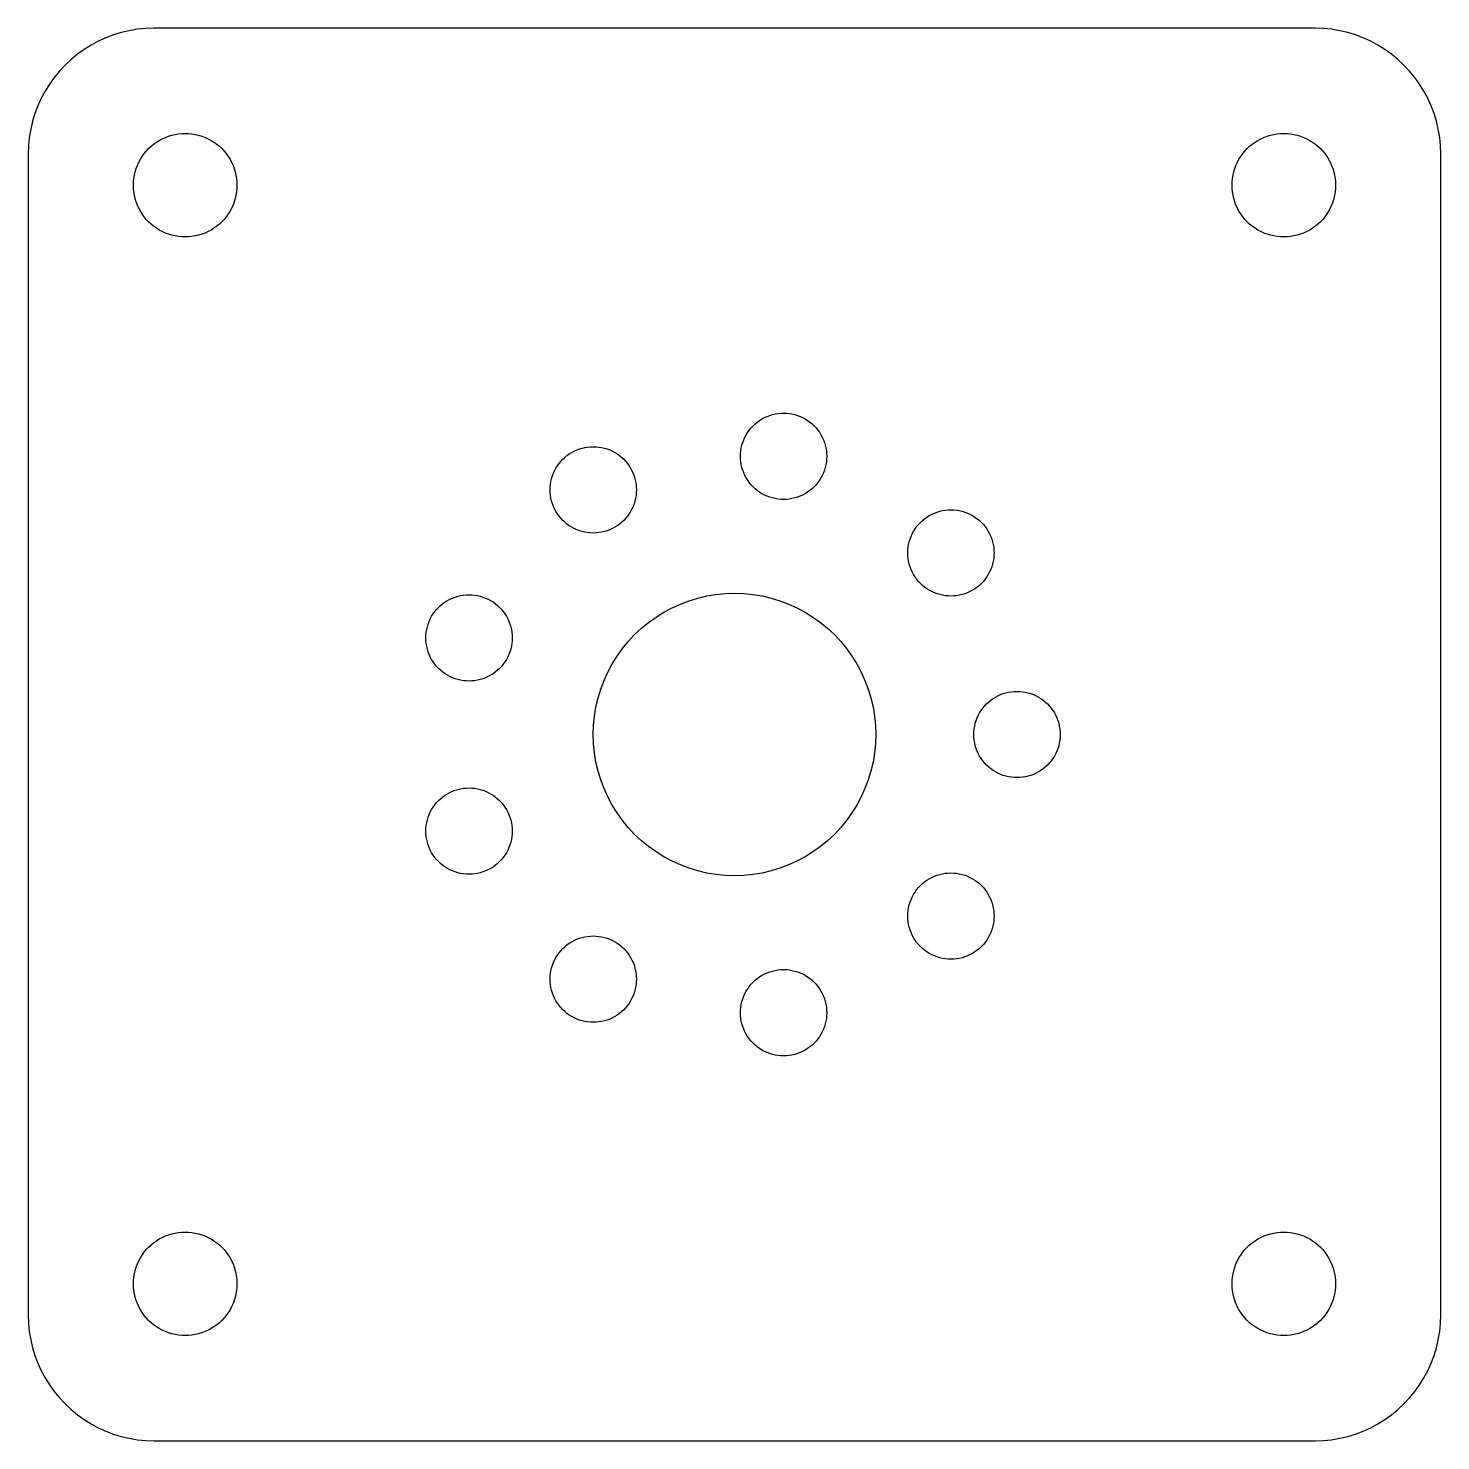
# Model space of a CAD drawing. Header units: millimetres. Extents: x -45 to 45, y -45 to 45.
import ezdxf

# ---------------------------------------------------------------- set-up
doc = ezdxf.new("R2010")
doc.units = ezdxf.units.MM

msp = doc.modelspace()

# ---------------------------------------------------------------- linework, layer by layer
at = {"layer": 'SCHNITT'}
for points in [[(37.523, -44.983), (38.044, -44.932), (38.561, -44.846), (39.071, -44.727), (39.572, -44.575), (40.061, -44.391), (40.538, -44.175), (41, -43.928), (41.445, -43.652), (41.87, -43.347), (42.275, -43.015), (42.657, -42.657), (43.015, -42.275), (43.347, -41.87), (43.652, -41.445), (43.928, -41), (44.175, -40.538), (44.391, -40.061), (44.575, -39.572), (44.727, -39.071), (44.846, -38.561), (44.932, -38.044), (44.983, -37.523), (45, -37), (45, 37), (44.983, 37.523), (44.932, 38.044), (44.846, 38.561), (44.727, 39.071), (44.575, 39.572), (44.391, 40.061), (44.175, 40.538), (43.928, 41), (43.652, 41.445), (43.347, 41.87), (43.015, 42.275), (42.657, 42.657), (42.275, 43.015), (41.87, 43.347), (41.445, 43.652), (41, 43.928), (40.538, 44.175), (40.061, 44.391), (39.572, 44.575), (39.071, 44.727), (38.561, 44.846), (38.044, 44.932), (37.523, 44.983), (37, 45), (-37, 45), (-37.523, 44.983), (-38.044, 44.932), (-38.561, 44.846), (-39.071, 44.727), (-39.572, 44.575), (-40.061, 44.391), (-40.538, 44.175), (-41, 43.928), (-41.445, 43.652), (-41.87, 43.347), (-42.275, 43.015), (-42.657, 42.657), (-43.015, 42.275), (-43.347, 41.87), (-43.652, 41.445), (-43.928, 41), (-44.175, 40.538), (-44.391, 40.061), (-44.575, 39.572), (-44.727, 39.071), (-44.846, 38.561), (-44.932, 38.044), (-44.983, 37.523), (-45, 37), (-45, -37), (-44.983, -37.523), (-44.932, -38.044), (-44.846, -38.561), (-44.727, -39.071), (-44.575, -39.572), (-44.391, -40.061), (-44.175, -40.538), (-43.928, -41), (-43.652, -41.445), (-43.347, -41.87), (-43.015, -42.275), (-42.657, -42.657), (-42.275, -43.015), (-41.87, -43.347), (-41.445, -43.652), (-41, -43.928), (-40.538, -44.175), (-40.061, -44.391), (-39.572, -44.575), (-39.071, -44.727), (-38.561, -44.846), (-38.044, -44.932), (-37.523, -44.983), (-37, -45), (37, -45)], [(-35.216, 31.707), (-35.431, 31.728), (-35.644, 31.763), (-35.854, 31.812), (-36.061, 31.875), (-36.263, 31.951), (-36.46, 32.04), (-36.65, 32.142), (-36.833, 32.256), (-37.009, 32.382), (-37.176, 32.519), (-37.333, 32.667), (-37.481, 32.824), (-37.618, 32.991), (-37.744, 33.167), (-37.858, 33.35), (-37.96, 33.54), (-38.049, 33.737), (-38.125, 33.939), (-38.188, 34.146), (-38.237, 34.356), (-38.272, 34.569), (-38.293, 34.784), (-38.3, 35), (-38.293, 35.216), (-38.272, 35.431), (-38.237, 35.644), (-38.188, 35.854), (-38.125, 36.061), (-38.049, 36.263), (-37.96, 36.46), (-37.858, 36.65), (-37.744, 36.833), (-37.618, 37.009), (-37.481, 37.176), (-37.333, 37.333), (-37.176, 37.481), (-37.009, 37.618), (-36.833, 37.744), (-36.65, 37.858), (-36.46, 37.96), (-36.263, 38.049), (-36.061, 38.125), (-35.854, 38.188), (-35.644, 38.237), (-35.431, 38.272), (-35.216, 38.293), (-35, 38.3), (-34.784, 38.293), (-34.569, 38.272), (-34.356, 38.237), (-34.146, 38.188), (-33.939, 38.125), (-33.737, 38.049), (-33.54, 37.96), (-33.35, 37.858), (-33.167, 37.744), (-32.991, 37.618), (-32.824, 37.481), (-32.667, 37.333), (-32.519, 37.176), (-32.382, 37.009), (-32.256, 36.833), (-32.142, 36.65), (-32.04, 36.46), (-31.951, 36.263), (-31.875, 36.061), (-31.812, 35.854), (-31.763, 35.644), (-31.728, 35.431), (-31.707, 35.216), (-31.7, 35), (-31.707, 34.784), (-31.728, 34.569), (-31.763, 34.356), (-31.812, 34.146), (-31.875, 33.939), (-31.951, 33.737), (-32.04, 33.54), (-32.142, 33.35), (-32.256, 33.167), (-32.382, 32.991), (-32.519, 32.824), (-32.667, 32.667), (-32.824, 32.519), (-32.991, 32.382), (-33.167, 32.256), (-33.35, 32.142), (-33.54, 32.04), (-33.737, 31.951), (-33.939, 31.875), (-34.146, 31.812), (-34.356, 31.763), (-34.569, 31.728), (-34.784, 31.707), (-35, 31.7)], [(34.784, 31.707), (34.569, 31.728), (34.356, 31.763), (34.146, 31.812), (33.939, 31.875), (33.737, 31.951), (33.54, 32.04), (33.35, 32.142), (33.167, 32.256), (32.991, 32.382), (32.824, 32.519), (32.667, 32.667), (32.519, 32.824), (32.382, 32.991), (32.256, 33.167), (32.142, 33.35), (32.04, 33.54), (31.951, 33.737), (31.875, 33.939), (31.812, 34.146), (31.763, 34.356), (31.728, 34.569), (31.707, 34.784), (31.7, 35), (31.707, 35.216), (31.728, 35.431), (31.763, 35.644), (31.812, 35.854), (31.875, 36.061), (31.951, 36.263), (32.04, 36.46), (32.142, 36.65), (32.256, 36.833), (32.382, 37.009), (32.519, 37.176), (32.667, 37.333), (32.824, 37.481), (32.991, 37.618), (33.167, 37.744), (33.35, 37.858), (33.54, 37.96), (33.737, 38.049), (33.939, 38.125), (34.146, 38.188), (34.356, 38.237), (34.569, 38.272), (34.784, 38.293), (35, 38.3), (35.216, 38.293), (35.431, 38.272), (35.644, 38.237), (35.854, 38.188), (36.061, 38.125), (36.263, 38.049), (36.46, 37.96), (36.65, 37.858), (36.833, 37.744), (37.009, 37.618), (37.176, 37.481), (37.333, 37.333), (37.481, 37.176), (37.618, 37.009), (37.744, 36.833), (37.858, 36.65), (37.96, 36.46), (38.049, 36.263), (38.125, 36.061), (38.188, 35.854), (38.237, 35.644), (38.272, 35.431), (38.293, 35.216), (38.3, 35), (38.293, 34.784), (38.272, 34.569), (38.237, 34.356), (38.188, 34.146), (38.125, 33.939), (38.049, 33.737), (37.96, 33.54), (37.858, 33.35), (37.744, 33.167), (37.618, 32.991), (37.481, 32.824), (37.333, 32.667), (37.176, 32.519), (37.009, 32.382), (36.833, 32.256), (36.65, 32.142), (36.46, 32.04), (36.263, 31.951), (36.061, 31.875), (35.854, 31.812), (35.644, 31.763), (35.431, 31.728), (35.216, 31.707), (35, 31.7)], [(2.946, 14.982), (2.767, 15), (2.589, 15.029), (2.414, 15.07), (2.242, 15.122), (2.073, 15.186), (1.909, 15.26), (1.751, 15.345), (1.598, 15.44), (1.452, 15.545), (1.312, 15.659), (1.181, 15.782), (1.058, 15.913), (0.944, 16.052), (0.839, 16.199), (0.744, 16.352), (0.659, 16.51), (0.585, 16.674), (0.522, 16.843), (0.469, 17.015), (0.429, 17.19), (0.399, 17.368), (0.382, 17.547), (0.376, 17.727), (0.382, 17.906), (0.399, 18.085), (0.429, 18.263), (0.469, 18.438), (0.522, 18.61), (0.585, 18.779), (0.659, 18.943), (0.744, 19.102), (0.839, 19.254), (0.944, 19.401), (1.058, 19.54), (1.181, 19.671), (1.312, 19.794), (1.452, 19.908), (1.598, 20.013), (1.751, 20.108), (1.909, 20.193), (2.073, 20.267), (2.242, 20.331), (2.414, 20.383), (2.589, 20.424), (2.767, 20.453), (2.946, 20.471), (3.126, 20.477), (3.306, 20.471), (3.485, 20.453), (3.662, 20.424), (3.837, 20.383), (4.01, 20.331), (4.178, 20.267), (4.342, 20.193), (4.501, 20.108), (4.653, 20.013), (4.8, 19.908), (4.939, 19.794), (5.07, 19.671), (5.193, 19.54), (5.307, 19.401), (5.412, 19.254), (5.507, 19.102), (5.592, 18.943), (5.666, 18.779), (5.73, 18.61), (5.782, 18.438), (5.823, 18.263), (5.852, 18.085), (5.87, 17.906), (5.876, 17.727), (5.87, 17.547), (5.852, 17.368), (5.823, 17.19), (5.782, 17.015), (5.73, 16.843), (5.666, 16.674), (5.592, 16.51), (5.507, 16.352), (5.412, 16.199), (5.307, 16.052), (5.193, 15.913), (5.07, 15.782), (4.939, 15.659), (4.8, 15.545), (4.653, 15.44), (4.501, 15.345), (4.342, 15.26), (4.178, 15.186), (4.01, 15.122), (3.837, 15.07), (3.662, 15.029), (3.485, 15), (3.306, 14.982), (3.126, 14.977)], [(-9.18, 12.844), (-9.359, 12.862), (-9.536, 12.891), (-9.712, 12.932), (-9.884, 12.984), (-10.052, 13.048), (-10.216, 13.122), (-10.375, 13.207), (-10.528, 13.302), (-10.674, 13.407), (-10.813, 13.521), (-10.945, 13.644), (-11.068, 13.775), (-11.182, 13.914), (-11.287, 14.061), (-11.382, 14.213), (-11.466, 14.372), (-11.541, 14.536), (-11.604, 14.704), (-11.656, 14.877), (-11.697, 15.052), (-11.726, 15.23), (-11.744, 15.409), (-11.75, 15.588), (-11.744, 15.768), (-11.726, 15.947), (-11.697, 16.125), (-11.656, 16.3), (-11.604, 16.472), (-11.541, 16.641), (-11.466, 16.805), (-11.382, 16.963), (-11.287, 17.116), (-11.182, 17.263), (-11.068, 17.402), (-10.945, 17.533), (-10.813, 17.656), (-10.674, 17.77), (-10.528, 17.875), (-10.375, 17.97), (-10.216, 18.055), (-10.052, 18.129), (-9.884, 18.193), (-9.712, 18.245), (-9.536, 18.286), (-9.359, 18.315), (-9.18, 18.333), (-9, 18.338), (-8.82, 18.333), (-8.641, 18.315), (-8.464, 18.286), (-8.288, 18.245), (-8.116, 18.193), (-7.948, 18.129), (-7.784, 18.055), (-7.625, 17.97), (-7.472, 17.875), (-7.326, 17.77), (-7.187, 17.656), (-7.055, 17.533), (-6.932, 17.402), (-6.818, 17.263), (-6.713, 17.116), (-6.618, 16.963), (-6.534, 16.805), (-6.459, 16.641), (-6.396, 16.472), (-6.344, 16.3), (-6.303, 16.125), (-6.274, 15.947), (-6.256, 15.768), (-6.25, 15.588), (-6.256, 15.409), (-6.274, 15.23), (-6.303, 15.052), (-6.344, 14.877), (-6.396, 14.704), (-6.459, 14.536), (-6.534, 14.372), (-6.618, 14.213), (-6.713, 14.061), (-6.818, 13.914), (-6.932, 13.775), (-7.055, 13.644), (-7.187, 13.521), (-7.326, 13.407), (-7.472, 13.302), (-7.625, 13.207), (-7.784, 13.122), (-7.948, 13.048), (-8.116, 12.984), (-8.288, 12.932), (-8.464, 12.891), (-8.641, 12.862), (-8.82, 12.844), (-9, 12.838)], [(13.609, 8.826), (13.43, 8.844), (13.252, 8.873), (13.077, 8.914), (12.905, 8.966), (12.736, 9.03), (12.573, 9.104), (12.414, 9.189), (12.261, 9.284), (12.115, 9.388), (11.976, 9.503), (11.844, 9.626), (11.721, 9.757), (11.607, 9.896), (11.502, 10.042), (11.407, 10.195), (11.322, 10.354), (11.248, 10.518), (11.185, 10.686), (11.133, 10.858), (11.092, 11.034), (11.062, 11.211), (11.045, 11.39), (11.039, 11.57), (11.045, 11.75), (11.062, 11.929), (11.092, 12.107), (11.133, 12.282), (11.185, 12.454), (11.248, 12.623), (11.322, 12.786), (11.407, 12.945), (11.502, 13.098), (11.607, 13.244), (11.721, 13.383), (11.844, 13.515), (11.976, 13.638), (12.115, 13.752), (12.261, 13.857), (12.414, 13.952), (12.573, 14.037), (12.736, 14.111), (12.905, 14.174), (13.077, 14.226), (13.252, 14.267), (13.43, 14.297), (13.609, 14.314), (13.789, 14.32), (13.969, 14.314), (14.148, 14.297), (14.325, 14.267), (14.501, 14.226), (14.673, 14.174), (14.841, 14.111), (15.005, 14.037), (15.164, 13.952), (15.317, 13.857), (15.463, 13.752), (15.602, 13.638), (15.733, 13.515), (15.856, 13.383), (15.971, 13.244), (16.075, 13.098), (16.17, 12.945), (16.255, 12.786), (16.329, 12.623), (16.393, 12.454), (16.445, 12.282), (16.486, 12.107), (16.515, 11.929), (16.533, 11.75), (16.539, 11.57), (16.533, 11.39), (16.515, 11.211), (16.486, 11.034), (16.445, 10.858), (16.393, 10.686), (16.329, 10.518), (16.255, 10.354), (16.17, 10.195), (16.075, 10.042), (15.971, 9.896), (15.856, 9.757), (15.733, 9.626), (15.602, 9.503), (15.463, 9.388), (15.317, 9.284), (15.164, 9.189), (15.005, 9.104), (14.841, 9.03), (14.673, 8.966), (14.501, 8.914), (14.325, 8.873), (14.148, 8.844), (13.969, 8.826), (13.789, 8.82)], [(-0.589, -8.981), (-1.175, -8.923), (-1.756, -8.827), (-2.329, -8.693), (-2.893, -8.522), (-3.444, -8.315), (-3.981, -8.072), (-4.5, -7.794), (-5, -7.483), (-5.479, -7.14), (-5.934, -6.767), (-6.364, -6.364), (-6.767, -5.934), (-7.14, -5.479), (-7.483, -5), (-7.794, -4.5), (-8.072, -3.981), (-8.315, -3.444), (-8.522, -2.893), (-8.693, -2.329), (-8.827, -1.756), (-8.923, -1.175), (-8.981, -0.589), (-9, 0), (-8.981, 0.589), (-8.923, 1.175), (-8.827, 1.756), (-8.693, 2.329), (-8.522, 2.893), (-8.315, 3.444), (-8.072, 3.981), (-7.794, 4.5), (-7.483, 5), (-7.14, 5.479), (-6.767, 5.934), (-6.364, 6.364), (-5.934, 6.767), (-5.479, 7.14), (-5, 7.483), (-4.5, 7.794), (-3.981, 8.072), (-3.444, 8.315), (-2.893, 8.522), (-2.329, 8.693), (-1.756, 8.827), (-1.175, 8.923), (-0.589, 8.981), (0, 9), (0.589, 8.981), (1.175, 8.923), (1.756, 8.827), (2.329, 8.693), (2.893, 8.522), (3.444, 8.315), (3.981, 8.072), (4.5, 7.794), (5, 7.483), (5.479, 7.14), (5.934, 6.767), (6.364, 6.364), (6.767, 5.934), (7.14, 5.479), (7.483, 5), (7.794, 4.5), (8.072, 3.981), (8.315, 3.444), (8.522, 2.893), (8.693, 2.329), (8.827, 1.756), (8.923, 1.175), (8.981, 0.589), (9, 0), (8.981, -0.589), (8.923, -1.175), (8.827, -1.756), (8.693, -2.329), (8.522, -2.893), (8.315, -3.444), (8.072, -3.981), (7.794, -4.5), (7.483, -5), (7.14, -5.479), (6.767, -5.934), (6.364, -6.364), (5.934, -6.767), (5.479, -7.14), (5, -7.483), (4.5, -7.794), (3.981, -8.072), (3.444, -8.315), (2.893, -8.522), (2.329, -8.693), (1.756, -8.827), (1.175, -8.923), (0.589, -8.981), (0, -9)], [(-17.094, 3.412), (-17.273, 3.43), (-17.451, 3.459), (-17.626, 3.5), (-17.798, 3.552), (-17.967, 3.616), (-18.131, 3.69), (-18.289, 3.775), (-18.442, 3.87), (-18.589, 3.975), (-18.728, 4.089), (-18.859, 4.212), (-18.982, 4.343), (-19.096, 4.482), (-19.201, 4.629), (-19.296, 4.781), (-19.381, 4.94), (-19.455, 5.104), (-19.519, 5.272), (-19.571, 5.445), (-19.612, 5.62), (-19.641, 5.797), (-19.659, 5.977), (-19.664, 6.156), (-19.659, 6.336), (-19.641, 6.515), (-19.612, 6.693), (-19.571, 6.868), (-19.519, 7.04), (-19.455, 7.209), (-19.381, 7.373), (-19.296, 7.531), (-19.201, 7.684), (-19.096, 7.83), (-18.982, 7.97), (-18.859, 8.101), (-18.728, 8.224), (-18.589, 8.338), (-18.442, 8.443), (-18.289, 8.538), (-18.131, 8.623), (-17.967, 8.697), (-17.798, 8.76), (-17.626, 8.813), (-17.451, 8.854), (-17.273, 8.883), (-17.094, 8.9), (-16.914, 8.906), (-16.735, 8.9), (-16.556, 8.883), (-16.378, 8.854), (-16.203, 8.813), (-16.031, 8.76), (-15.862, 8.697), (-15.698, 8.623), (-15.539, 8.538), (-15.387, 8.443), (-15.24, 8.338), (-15.101, 8.224), (-14.97, 8.101), (-14.847, 7.97), (-14.733, 7.83), (-14.628, 7.684), (-14.533, 7.531), (-14.448, 7.373), (-14.374, 7.209), (-14.31, 7.04), (-14.258, 6.868), (-14.217, 6.693), (-14.188, 6.515), (-14.17, 6.336), (-14.164, 6.156), (-14.17, 5.977), (-14.188, 5.797), (-14.217, 5.62), (-14.258, 5.445), (-14.31, 5.272), (-14.374, 5.104), (-14.448, 4.94), (-14.533, 4.781), (-14.628, 4.629), (-14.733, 4.482), (-14.847, 4.343), (-14.97, 4.212), (-15.101, 4.089), (-15.24, 3.975), (-15.387, 3.87), (-15.539, 3.775), (-15.698, 3.69), (-15.862, 3.616), (-16.031, 3.552), (-16.203, 3.5), (-16.378, 3.459), (-16.556, 3.43), (-16.735, 3.412), (-16.914, 3.406)], [(17.82, -2.744), (17.641, -2.726), (17.464, -2.697), (17.288, -2.656), (17.116, -2.604), (16.948, -2.541), (16.784, -2.466), (16.625, -2.382), (16.472, -2.287), (16.326, -2.182), (16.187, -2.068), (16.055, -1.945), (15.932, -1.813), (15.818, -1.674), (15.713, -1.528), (15.618, -1.375), (15.534, -1.216), (15.459, -1.052), (15.396, -0.884), (15.344, -0.712), (15.303, -0.536), (15.274, -0.359), (15.256, -0.18), (15.25, 0), (15.256, 0.18), (15.274, 0.359), (15.303, 0.536), (15.344, 0.712), (15.396, 0.884), (15.459, 1.052), (15.534, 1.216), (15.618, 1.375), (15.713, 1.528), (15.818, 1.674), (15.932, 1.813), (16.055, 1.945), (16.187, 2.068), (16.326, 2.182), (16.472, 2.287), (16.625, 2.382), (16.784, 2.466), (16.948, 2.541), (17.116, 2.604), (17.288, 2.656), (17.464, 2.697), (17.641, 2.726), (17.82, 2.744), (18, 2.75), (18.18, 2.744), (18.359, 2.726), (18.536, 2.697), (18.712, 2.656), (18.884, 2.604), (19.052, 2.541), (19.216, 2.466), (19.375, 2.382), (19.528, 2.287), (19.674, 2.182), (19.813, 2.068), (19.945, 1.945), (20.068, 1.813), (20.182, 1.674), (20.287, 1.528), (20.382, 1.375), (20.466, 1.216), (20.541, 1.052), (20.604, 0.884), (20.656, 0.712), (20.697, 0.536), (20.726, 0.359), (20.744, 0.18), (20.75, 0), (20.744, -0.18), (20.726, -0.359), (20.697, -0.536), (20.656, -0.712), (20.604, -0.884), (20.541, -1.052), (20.466, -1.216), (20.382, -1.375), (20.287, -1.528), (20.182, -1.674), (20.068, -1.813), (19.945, -1.945), (19.813, -2.068), (19.674, -2.182), (19.528, -2.287), (19.375, -2.382), (19.216, -2.466), (19.052, -2.541), (18.884, -2.604), (18.712, -2.656), (18.536, -2.697), (18.359, -2.726), (18.18, -2.744), (18, -2.75)], [(-17.094, -8.9), (-17.273, -8.883), (-17.451, -8.854), (-17.626, -8.813), (-17.798, -8.76), (-17.967, -8.697), (-18.131, -8.623), (-18.289, -8.538), (-18.442, -8.443), (-18.589, -8.338), (-18.728, -8.224), (-18.859, -8.101), (-18.982, -7.97), (-19.096, -7.83), (-19.201, -7.684), (-19.296, -7.531), (-19.381, -7.373), (-19.455, -7.209), (-19.519, -7.04), (-19.571, -6.868), (-19.612, -6.693), (-19.641, -6.515), (-19.659, -6.336), (-19.664, -6.156), (-19.659, -5.977), (-19.641, -5.797), (-19.612, -5.62), (-19.571, -5.445), (-19.519, -5.272), (-19.455, -5.104), (-19.381, -4.94), (-19.296, -4.781), (-19.201, -4.629), (-19.096, -4.482), (-18.982, -4.343), (-18.859, -4.212), (-18.728, -4.089), (-18.589, -3.975), (-18.442, -3.87), (-18.289, -3.775), (-18.131, -3.69), (-17.967, -3.616), (-17.798, -3.552), (-17.626, -3.5), (-17.451, -3.459), (-17.273, -3.43), (-17.094, -3.412), (-16.914, -3.406), (-16.735, -3.412), (-16.556, -3.43), (-16.378, -3.459), (-16.203, -3.5), (-16.031, -3.552), (-15.862, -3.616), (-15.698, -3.69), (-15.539, -3.775), (-15.387, -3.87), (-15.24, -3.975), (-15.101, -4.089), (-14.97, -4.212), (-14.847, -4.343), (-14.733, -4.482), (-14.628, -4.629), (-14.533, -4.781), (-14.448, -4.94), (-14.374, -5.104), (-14.31, -5.272), (-14.258, -5.445), (-14.217, -5.62), (-14.188, -5.797), (-14.17, -5.977), (-14.164, -6.156), (-14.17, -6.336), (-14.188, -6.515), (-14.217, -6.693), (-14.258, -6.868), (-14.31, -7.04), (-14.374, -7.209), (-14.448, -7.373), (-14.533, -7.531), (-14.628, -7.684), (-14.733, -7.83), (-14.847, -7.97), (-14.97, -8.101), (-15.101, -8.224), (-15.24, -8.338), (-15.387, -8.443), (-15.539, -8.538), (-15.698, -8.623), (-15.862, -8.697), (-16.031, -8.76), (-16.203, -8.813), (-16.378, -8.854), (-16.556, -8.883), (-16.735, -8.9), (-16.914, -8.906)], [(13.609, -14.314), (13.43, -14.297), (13.252, -14.267), (13.077, -14.226), (12.905, -14.174), (12.736, -14.111), (12.573, -14.037), (12.414, -13.952), (12.261, -13.857), (12.115, -13.752), (11.976, -13.638), (11.844, -13.515), (11.721, -13.383), (11.607, -13.244), (11.502, -13.098), (11.407, -12.945), (11.322, -12.786), (11.248, -12.623), (11.185, -12.454), (11.133, -12.282), (11.092, -12.107), (11.062, -11.929), (11.045, -11.75), (11.039, -11.57), (11.045, -11.39), (11.062, -11.211), (11.092, -11.034), (11.133, -10.858), (11.185, -10.686), (11.248, -10.518), (11.322, -10.354), (11.407, -10.195), (11.502, -10.042), (11.607, -9.896), (11.721, -9.757), (11.844, -9.626), (11.976, -9.503), (12.115, -9.388), (12.261, -9.284), (12.414, -9.189), (12.573, -9.104), (12.736, -9.03), (12.905, -8.966), (13.077, -8.914), (13.252, -8.873), (13.43, -8.844), (13.609, -8.826), (13.789, -8.82), (13.969, -8.826), (14.148, -8.844), (14.325, -8.873), (14.501, -8.914), (14.673, -8.966), (14.841, -9.03), (15.005, -9.104), (15.164, -9.189), (15.317, -9.284), (15.463, -9.388), (15.602, -9.503), (15.733, -9.626), (15.856, -9.757), (15.971, -9.896), (16.075, -10.042), (16.17, -10.195), (16.255, -10.354), (16.329, -10.518), (16.393, -10.686), (16.445, -10.858), (16.486, -11.034), (16.515, -11.211), (16.533, -11.39), (16.539, -11.57), (16.533, -11.75), (16.515, -11.929), (16.486, -12.107), (16.445, -12.282), (16.393, -12.454), (16.329, -12.623), (16.255, -12.786), (16.17, -12.945), (16.075, -13.098), (15.971, -13.244), (15.856, -13.383), (15.733, -13.515), (15.602, -13.638), (15.463, -13.752), (15.317, -13.857), (15.164, -13.952), (15.005, -14.037), (14.841, -14.111), (14.673, -14.174), (14.501, -14.226), (14.325, -14.267), (14.148, -14.297), (13.969, -14.314), (13.789, -14.32)], [(-9.18, -18.333), (-9.359, -18.315), (-9.536, -18.286), (-9.712, -18.245), (-9.884, -18.193), (-10.052, -18.129), (-10.216, -18.055), (-10.375, -17.97), (-10.528, -17.875), (-10.674, -17.77), (-10.813, -17.656), (-10.945, -17.533), (-11.068, -17.402), (-11.182, -17.263), (-11.287, -17.116), (-11.382, -16.963), (-11.466, -16.805), (-11.541, -16.641), (-11.604, -16.472), (-11.656, -16.3), (-11.697, -16.125), (-11.726, -15.947), (-11.744, -15.768), (-11.75, -15.588), (-11.744, -15.409), (-11.726, -15.23), (-11.697, -15.052), (-11.656, -14.877), (-11.604, -14.704), (-11.541, -14.536), (-11.466, -14.372), (-11.382, -14.213), (-11.287, -14.061), (-11.182, -13.914), (-11.068, -13.775), (-10.945, -13.644), (-10.813, -13.521), (-10.674, -13.407), (-10.528, -13.302), (-10.375, -13.207), (-10.216, -13.122), (-10.052, -13.048), (-9.884, -12.984), (-9.712, -12.932), (-9.536, -12.891), (-9.359, -12.862), (-9.18, -12.844), (-9, -12.838), (-8.82, -12.844), (-8.641, -12.862), (-8.464, -12.891), (-8.288, -12.932), (-8.116, -12.984), (-7.948, -13.048), (-7.784, -13.122), (-7.625, -13.207), (-7.472, -13.302), (-7.326, -13.407), (-7.187, -13.521), (-7.055, -13.644), (-6.932, -13.775), (-6.818, -13.914), (-6.713, -14.061), (-6.618, -14.213), (-6.534, -14.372), (-6.459, -14.536), (-6.396, -14.704), (-6.344, -14.877), (-6.303, -15.052), (-6.274, -15.23), (-6.256, -15.409), (-6.25, -15.588), (-6.256, -15.768), (-6.274, -15.947), (-6.303, -16.125), (-6.344, -16.3), (-6.396, -16.472), (-6.459, -16.641), (-6.534, -16.805), (-6.618, -16.963), (-6.713, -17.116), (-6.818, -17.263), (-6.932, -17.402), (-7.055, -17.533), (-7.187, -17.656), (-7.326, -17.77), (-7.472, -17.875), (-7.625, -17.97), (-7.784, -18.055), (-7.948, -18.129), (-8.116, -18.193), (-8.288, -18.245), (-8.464, -18.286), (-8.641, -18.315), (-8.82, -18.333), (-9, -18.338)], [(2.946, -20.471), (2.767, -20.453), (2.589, -20.424), (2.414, -20.383), (2.242, -20.331), (2.073, -20.267), (1.909, -20.193), (1.751, -20.108), (1.598, -20.013), (1.452, -19.908), (1.312, -19.794), (1.181, -19.671), (1.058, -19.54), (0.944, -19.401), (0.839, -19.254), (0.744, -19.102), (0.659, -18.943), (0.585, -18.779), (0.522, -18.61), (0.469, -18.438), (0.429, -18.263), (0.399, -18.085), (0.382, -17.906), (0.376, -17.727), (0.382, -17.547), (0.399, -17.368), (0.429, -17.19), (0.469, -17.015), (0.522, -16.843), (0.585, -16.674), (0.659, -16.51), (0.744, -16.352), (0.839, -16.199), (0.944, -16.052), (1.058, -15.913), (1.181, -15.782), (1.312, -15.659), (1.452, -15.545), (1.598, -15.44), (1.751, -15.345), (1.909, -15.26), (2.073, -15.186), (2.242, -15.122), (2.414, -15.07), (2.589, -15.029), (2.767, -15), (2.946, -14.982), (3.126, -14.977), (3.306, -14.982), (3.485, -15), (3.662, -15.029), (3.837, -15.07), (4.01, -15.122), (4.178, -15.186), (4.342, -15.26), (4.501, -15.345), (4.653, -15.44), (4.8, -15.545), (4.939, -15.659), (5.07, -15.782), (5.193, -15.913), (5.307, -16.052), (5.412, -16.199), (5.507, -16.352), (5.592, -16.51), (5.666, -16.674), (5.73, -16.843), (5.782, -17.015), (5.823, -17.19), (5.852, -17.368), (5.87, -17.547), (5.876, -17.727), (5.87, -17.906), (5.852, -18.085), (5.823, -18.263), (5.782, -18.438), (5.73, -18.61), (5.666, -18.779), (5.592, -18.943), (5.507, -19.102), (5.412, -19.254), (5.307, -19.401), (5.193, -19.54), (5.07, -19.671), (4.939, -19.794), (4.8, -19.908), (4.653, -20.013), (4.501, -20.108), (4.342, -20.193), (4.178, -20.267), (4.01, -20.331), (3.837, -20.383), (3.662, -20.424), (3.485, -20.453), (3.306, -20.471), (3.126, -20.477)], [(-35.216, -38.293), (-35.431, -38.272), (-35.644, -38.237), (-35.854, -38.188), (-36.061, -38.125), (-36.263, -38.049), (-36.46, -37.96), (-36.65, -37.858), (-36.833, -37.744), (-37.009, -37.618), (-37.176, -37.481), (-37.333, -37.333), (-37.481, -37.176), (-37.618, -37.009), (-37.744, -36.833), (-37.858, -36.65), (-37.96, -36.46), (-38.049, -36.263), (-38.125, -36.061), (-38.188, -35.854), (-38.237, -35.644), (-38.272, -35.431), (-38.293, -35.216), (-38.3, -35), (-38.293, -34.784), (-38.272, -34.569), (-38.237, -34.356), (-38.188, -34.146), (-38.125, -33.939), (-38.049, -33.737), (-37.96, -33.54), (-37.858, -33.35), (-37.744, -33.167), (-37.618, -32.991), (-37.481, -32.824), (-37.333, -32.667), (-37.176, -32.519), (-37.009, -32.382), (-36.833, -32.256), (-36.65, -32.142), (-36.46, -32.04), (-36.263, -31.951), (-36.061, -31.875), (-35.854, -31.812), (-35.644, -31.763), (-35.431, -31.728), (-35.216, -31.707), (-35, -31.7), (-34.784, -31.707), (-34.569, -31.728), (-34.356, -31.763), (-34.146, -31.812), (-33.939, -31.875), (-33.737, -31.951), (-33.54, -32.04), (-33.35, -32.142), (-33.167, -32.256), (-32.991, -32.382), (-32.824, -32.519), (-32.667, -32.667), (-32.519, -32.824), (-32.382, -32.991), (-32.256, -33.167), (-32.142, -33.35), (-32.04, -33.54), (-31.951, -33.737), (-31.875, -33.939), (-31.812, -34.146), (-31.763, -34.356), (-31.728, -34.569), (-31.707, -34.784), (-31.7, -35), (-31.707, -35.216), (-31.728, -35.431), (-31.763, -35.644), (-31.812, -35.854), (-31.875, -36.061), (-31.951, -36.263), (-32.04, -36.46), (-32.142, -36.65), (-32.256, -36.833), (-32.382, -37.009), (-32.519, -37.176), (-32.667, -37.333), (-32.824, -37.481), (-32.991, -37.618), (-33.167, -37.744), (-33.35, -37.858), (-33.54, -37.96), (-33.737, -38.049), (-33.939, -38.125), (-34.146, -38.188), (-34.356, -38.237), (-34.569, -38.272), (-34.784, -38.293), (-35, -38.3)], [(34.784, -38.293), (34.569, -38.272), (34.356, -38.237), (34.146, -38.188), (33.939, -38.125), (33.737, -38.049), (33.54, -37.96), (33.35, -37.858), (33.167, -37.744), (32.991, -37.618), (32.824, -37.481), (32.667, -37.333), (32.519, -37.176), (32.382, -37.009), (32.256, -36.833), (32.142, -36.65), (32.04, -36.46), (31.951, -36.263), (31.875, -36.061), (31.812, -35.854), (31.763, -35.644), (31.728, -35.431), (31.707, -35.216), (31.7, -35), (31.707, -34.784), (31.728, -34.569), (31.763, -34.356), (31.812, -34.146), (31.875, -33.939), (31.951, -33.737), (32.04, -33.54), (32.142, -33.35), (32.256, -33.167), (32.382, -32.991), (32.519, -32.824), (32.667, -32.667), (32.824, -32.519), (32.991, -32.382), (33.167, -32.256), (33.35, -32.142), (33.54, -32.04), (33.737, -31.951), (33.939, -31.875), (34.146, -31.812), (34.356, -31.763), (34.569, -31.728), (34.784, -31.707), (35, -31.7), (35.216, -31.707), (35.431, -31.728), (35.644, -31.763), (35.854, -31.812), (36.061, -31.875), (36.263, -31.951), (36.46, -32.04), (36.65, -32.142), (36.833, -32.256), (37.009, -32.382), (37.176, -32.519), (37.333, -32.667), (37.481, -32.824), (37.618, -32.991), (37.744, -33.167), (37.858, -33.35), (37.96, -33.54), (38.049, -33.737), (38.125, -33.939), (38.188, -34.146), (38.237, -34.356), (38.272, -34.569), (38.293, -34.784), (38.3, -35), (38.293, -35.216), (38.272, -35.431), (38.237, -35.644), (38.188, -35.854), (38.125, -36.061), (38.049, -36.263), (37.96, -36.46), (37.858, -36.65), (37.744, -36.833), (37.618, -37.009), (37.481, -37.176), (37.333, -37.333), (37.176, -37.481), (37.009, -37.618), (36.833, -37.744), (36.65, -37.858), (36.46, -37.96), (36.263, -38.049), (36.061, -38.125), (35.854, -38.188), (35.644, -38.237), (35.431, -38.272), (35.216, -38.293), (35, -38.3)]]:
    msp.add_lwpolyline(points, close=True, dxfattribs=at)

doc.saveas('drawing.dxf')
